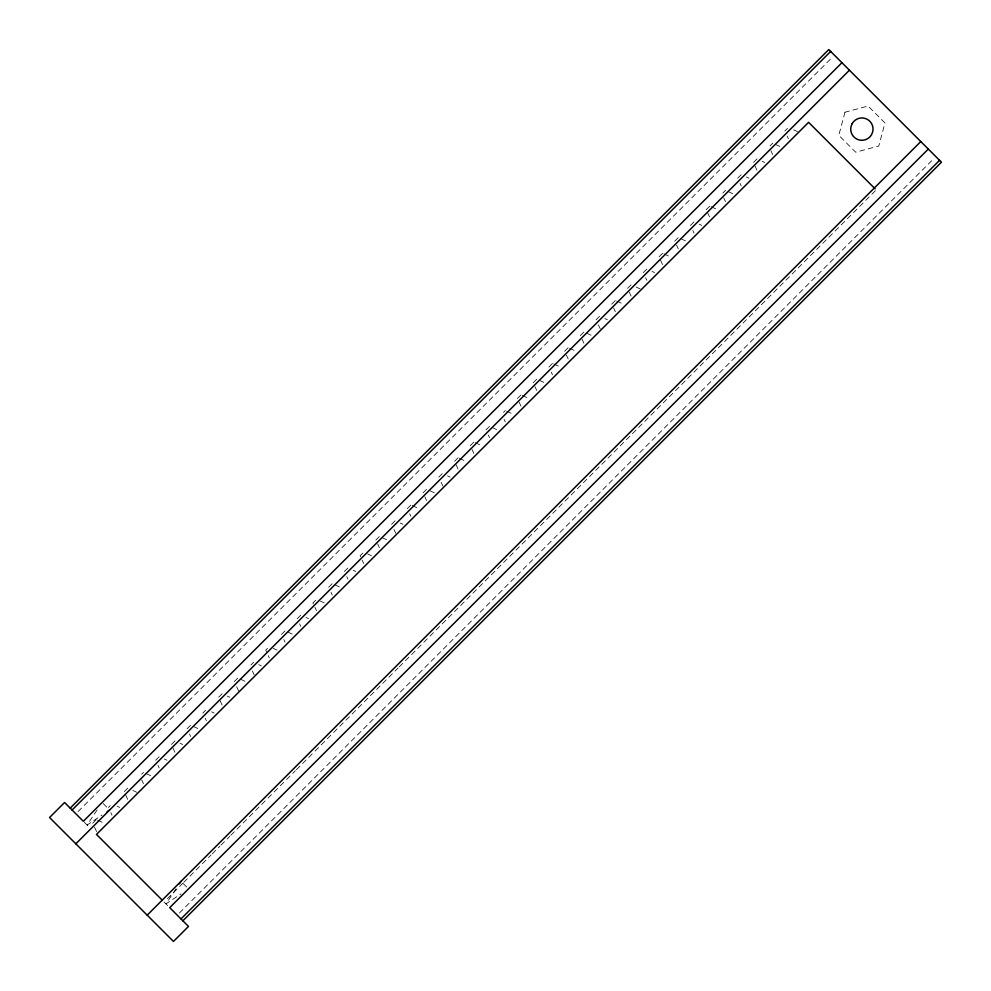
<?xml version="1.0" encoding="UTF-8"?>
<svg xmlns="http://www.w3.org/2000/svg" width="991" height="991" viewBox="0 0 991 991"><rect width="100%" height="100%" fill="white"/><g stroke="black" fill="none" stroke-linecap="round" stroke-linejoin="round"><path stroke-width="0.74" stroke-dasharray="4.96 3.72" d="M97.118 810.006L87.109 825.032L102.123 815.023M175.977 888.877L165.968 903.891L180.994 893.882M78.029 811.579L832.229 57.367M92.696 823.211L96.338 819.557M108.428 807.479L110.249 805.658M127.802 788.105L124.148 791.747L127.74 799.427M141.701 774.194L143.534 772.373M155.612 760.283L159.266 756.641M174.998 740.909L171.344 744.563L174.924 752.231M187.076 728.831L190.718 725.177M202.808 713.099L205.546 710.361M222.182 693.712L218.54 697.367L222.12 705.047M234.26 681.635L237.914 677.993M250.909 664.998L253.646 662.261M267.558 648.349L265.724 650.17L269.304 657.851M281.456 634.438L285.111 630.796M297.189 618.718L300.843 615.064M315.658 600.249L312.921 602.986L316.501 610.667M328.653 587.254L332.295 583.6M344.373 571.522L348.027 567.88M362.842 553.052L360.105 555.79L363.697 563.47M375.837 540.058L379.491 536.416M391.569 524.326L395.223 520.684M407.301 508.606L410.955 504.952M423.033 492.874L426.675 489.22L434.355 492.8M438.765 477.142L442.407 473.487M458.139 457.755L454.497 461.41L458.077 469.09M470.217 445.677L473.871 442.036M485.949 429.945L489.604 426.303M503.502 412.392L505.336 410.571M517.413 398.493L521.068 394.839M533.146 382.761L536.8 379.107M548.878 367.029L552.52 363.375M564.61 351.297L568.252 347.643M580.33 335.565L583.984 331.923M596.062 319.833L599.716 316.191M611.794 304.101L615.448 300.459M627.526 288.369L631.18 284.727M643.258 272.649L646.912 268.995M662.632 253.262L658.99 256.917L662.57 264.597M674.722 241.185L678.364 237.53M690.454 225.453L694.096 221.798M706.174 209.72L709.829 206.078M722.823 193.084L725.561 190.346M737.638 178.256L741.293 174.614M757.025 158.882L753.371 162.536L756.951 170.204M770.007 145.888L772.745 143.15M784.835 131.072L787.572 128.334M167.368 898.738L182.678 883.427M183.781 882.324L201.284 864.833M202.375 863.731L211.12 854.985M212.223 853.883L219.878 846.227M220.968 845.137L229.726 836.392M230.816 835.289L248.32 817.786M249.41 816.695L266.913 799.192M268.004 798.102L285.507 780.598M286.597 779.508L295.355 770.75M296.445 769.66L313.949 752.157M315.039 751.067L332.542 733.563M333.633 732.473L398.171 667.934M399.274 666.844L876.193 189.913M179.421 912.971L933.633 158.771M793.593 129.809L797.433 131.605M775.309 144.352L780.425 146.73M762.141 161.273L764.693 162.462M746.409 177.005L748.973 178.194M728.112 191.536L733.241 193.926M711.104 206.673L717.509 209.658M699.212 224.189L701.777 225.391M680.928 238.732L687.32 241.717M663.92 253.857L670.312 256.842M652.028 271.385L654.58 272.575M636.296 287.117L640.136 288.901M616.724 301.053L623.128 304.039M604.832 318.569L607.396 319.771M586.548 333.112L591.664 335.503M569.54 348.25L575.932 351.223M553.808 363.97L560.2 366.955M539.352 380.309L544.468 382.687M522.344 395.434L528.736 398.419M506.612 411.166L513.016 414.151M492.155 427.493L498.56 430.478M475.147 442.63L481.552 445.616M459.415 458.362L465.82 461.335M447.523 475.878L450.087 477.067M412.231 505.546L418.623 508.532M400.339 523.075L402.903 524.264M382.043 537.605L387.171 539.996M367.599 553.932L371.439 555.728M353.143 570.259L355.707 571.46M334.859 584.801L341.251 587.787M320.403 601.128L324.243 602.912M305.959 617.455L308.511 618.644M287.663 631.985L294.067 634.971M273.219 648.312L277.059 650.108M258.762 664.639L261.327 665.841M240.479 679.182L245.595 681.573M227.298 696.103L229.862 697.292M211.566 711.835L214.13 713.024M193.282 726.378L198.398 728.757M180.114 743.3L182.666 744.489M164.382 759.032L166.946 760.221M146.086 773.562L151.214 775.953M132.918 790.484L136.758 792.28M117.186 806.216L119.75 807.417M97.626 820.164L104.018 823.137M103.2 803.577L107.486 807.863M183.137 883.514L187.423 887.8M84.285 822.22L88.979 826.915M164.085 902.021L169.721 907.657M787.213 136.188L788.415 138.752M770.887 150.644L772.683 154.472M740.029 183.385L741.218 185.936M723.703 197.828L725.486 201.669M707.376 212.285L709.767 217.401M692.833 230.569L694.034 233.133M676.506 245.025L678.302 248.865M645.649 277.765L646.838 280.317M629.322 292.209L631.106 296.049M613.59 307.941L615.374 311.781M598.453 324.949L600.249 328.789M582.126 339.405L583.922 343.245M566.394 355.137L568.19 358.977M551.256 372.145L552.458 374.709M534.929 386.601L536.726 390.429M519.21 402.321L520.993 406.161M504.072 419.342L505.261 421.893M488.34 435.061L489.529 437.626M472.013 449.518L473.809 453.358M441.144 482.258L442.94 486.098M424.817 496.714L426.613 500.554M409.692 513.722L410.881 516.274M393.96 529.454L395.743 533.294M377.633 543.898L379.417 547.738M346.763 576.638L347.965 579.202M331.031 592.37L332.233 594.934M299.579 623.835L300.769 626.386M283.847 639.567L285.036 642.118M252.383 671.018L254.179 674.859M236.651 686.751L239.042 691.879M205.187 718.215L206.388 720.779M189.467 733.947L190.656 736.499M158.003 765.411L159.192 767.963M141.676 779.855L143.46 783.695M110.806 812.595L112.008 815.159M94.479 827.051L96.87 832.167M844.976 112.218L838.795 135.309L855.691 152.205L878.782 146.024L884.963 122.934L868.066 106.037L844.976 112.218"/><path stroke-width="1.49" d="M179.321 883.873L180.994 881.358M70.2 808.136L828.786 49.55L941.45 162.214L182.864 920.8M72.083 810.006L830.669 51.433M841.929 62.693L83.343 821.279L64.576 802.499L49.55 817.525L173.475 941.45L188.501 926.424L169.721 907.657L928.307 149.071M75.836 843.812L849.448 70.2M147.188 915.164L920.8 141.552M180.994 918.917L939.567 160.331M107.127 811.679L109.642 810.006M875.103 188.823L808.594 122.327L96.486 834.422L162.214 900.138M852.223 123.541L851.108 126.241A11.149 11.149 0 0 0 871.535 134.702L872.65 132.014A11.149 11.149 0 0 0 852.223 123.541"/></g></svg>
